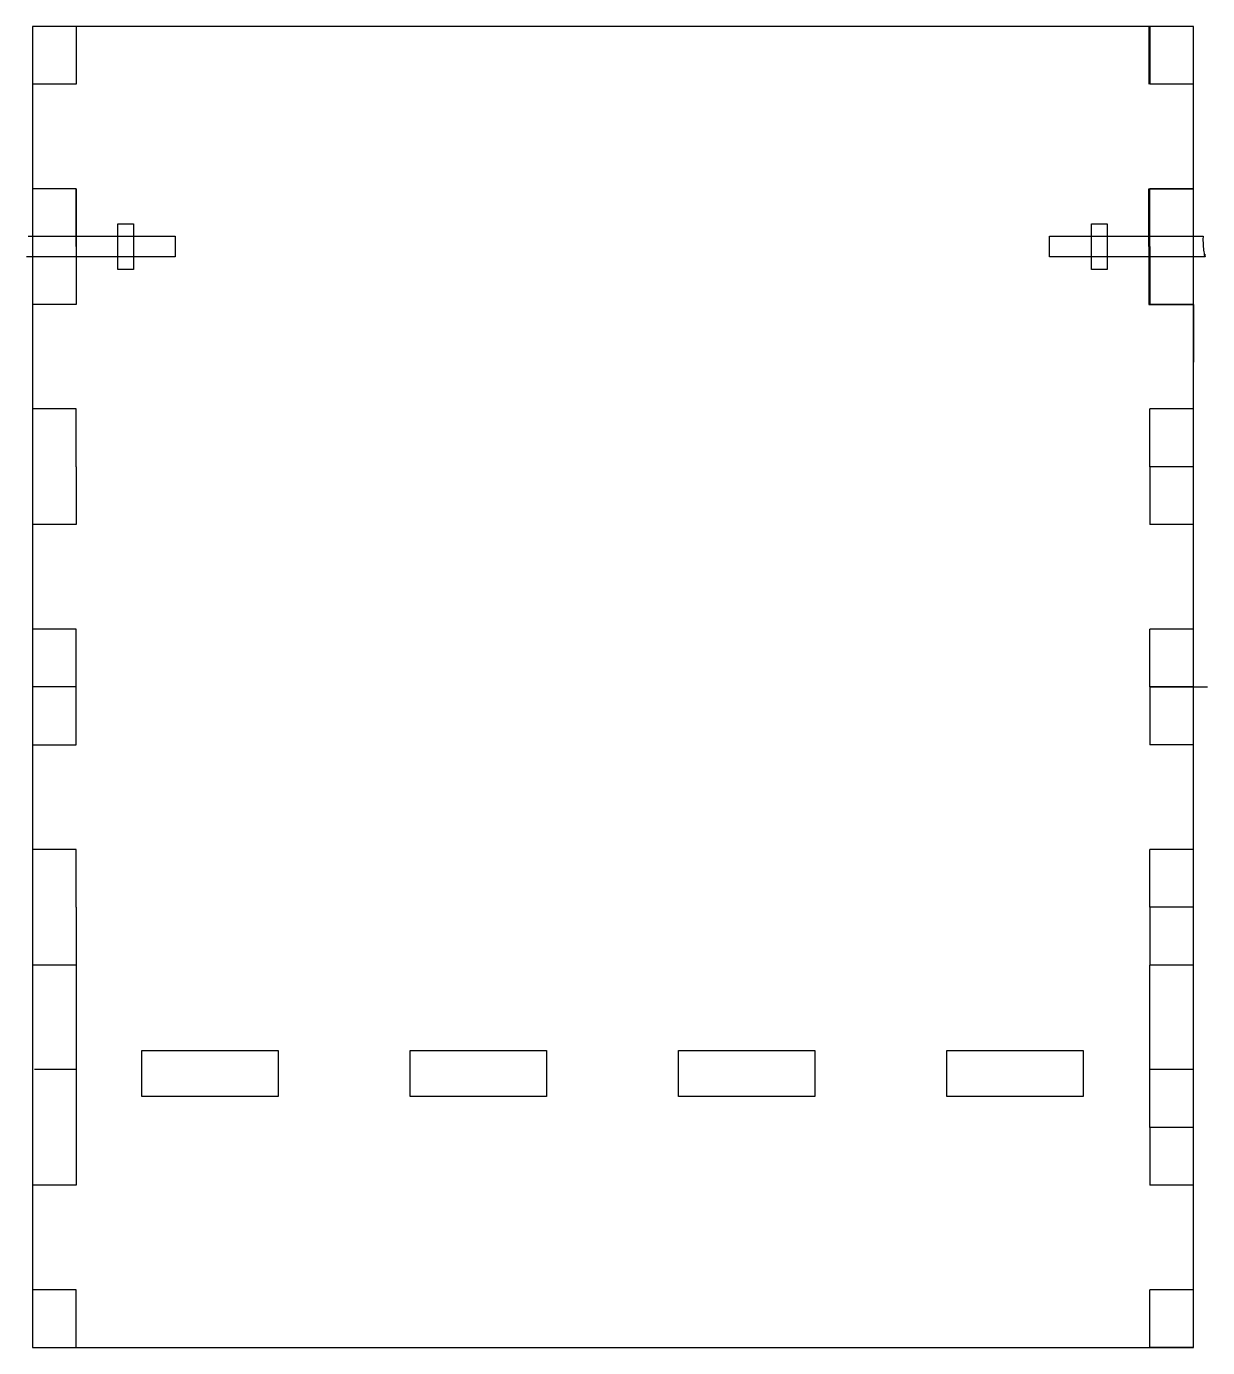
# Model space of a CAD drawing. Header units: inches. Extents: x 34 to 177, y 60 to 220.
import ezdxf

# ---------------------------------------------------------------- set-up
doc = ezdxf.new("R2010")
doc.units = ezdxf.units.IN
doc.header["$MEASUREMENT"] = 0

# ---------------------------------------------------------------- blocks, each defined once
blk = doc.blocks.new('block 2')
at = {"color": 7, "lineweight": 25, "true_color": 0xffffff}
blk.add_lwpolyline([(175.6, 219.7), (35, 219.7)], dxfattribs=at)
blk = doc.blocks.new('block 3')
at = {"color": 7, "lineweight": 25, "true_color": 0xffffff}
blk.add_lwpolyline([(35, 219.7), (35, 59.7)], dxfattribs=at)
blk = doc.blocks.new('block 4')
at = {"color": 7, "lineweight": 25, "true_color": 0xffffff}
blk.add_lwpolyline([(35, 59.7), (175.6, 59.7)], dxfattribs=at)
blk = doc.blocks.new('block 5')
at = {"color": 7, "lineweight": 25, "true_color": 0xffffff}
blk.add_lwpolyline([(40.3, 139.7), (35, 139.7), (35, 132.7), (40.3, 132.7), (40.3, 139.7)], dxfattribs=at)
blk = doc.blocks.new('block 6')
at = {"color": 7, "lineweight": 25, "true_color": 0xffffff}
blk.add_lwpolyline([(40.3, 146.7), (35, 146.7)], dxfattribs=at)
blk = doc.blocks.new('block 7')
at = {"color": 7, "lineweight": 25, "true_color": 0xffffff}
blk.add_lwpolyline([(40.3, 139.7), (40.3, 146.7)], dxfattribs=at)
blk = doc.blocks.new('block 8')
at = {"color": 7, "lineweight": 25, "true_color": 0xffffff}
blk.add_lwpolyline([(40.3, 59.7), (40.3, 66.7)], dxfattribs=at)
blk = doc.blocks.new('block 9')
at = {"color": 7, "lineweight": 25, "true_color": 0xffffff}
blk.add_lwpolyline([(40.3, 66.7), (35, 66.7)], dxfattribs=at)
blk = doc.blocks.new('block 10')
at = {"color": 7, "lineweight": 25, "true_color": 0xffffff}
blk.add_lwpolyline([(40.3, 59.7), (40.3, 66.7)], dxfattribs=at)
blk = doc.blocks.new('block 11')
at = {"color": 7, "lineweight": 25, "true_color": 0xffffff}
blk.add_lwpolyline([(40.3, 66.7), (35, 66.7)], dxfattribs=at)
blk = doc.blocks.new('block 12')
at = {"color": 7, "lineweight": 25, "true_color": 0xffffff}
blk.add_lwpolyline([(40.3, 106.03), (35, 106.03)], dxfattribs=at)
blk = doc.blocks.new('block 13')
at = {"color": 7, "lineweight": 25, "true_color": 0xffffff}
blk.add_lwpolyline([(40.3, 113.03), (40.3, 106.03)], dxfattribs=at)
blk = doc.blocks.new('block 14')
at = {"color": 7, "lineweight": 25, "true_color": 0xffffff}
blk.add_lwpolyline([(40.3, 113.03), (40.3, 120.03)], dxfattribs=at)
blk = doc.blocks.new('block 15')
at = {"color": 7, "lineweight": 25, "true_color": 0xffffff}
blk.add_lwpolyline([(40.3, 120.03), (35, 120.03)], dxfattribs=at)
blk = doc.blocks.new('block 16')
at = {"color": 7, "lineweight": 25, "true_color": 0xffffff}
blk.add_lwpolyline([(40.3, 159.37), (35, 159.37)], dxfattribs=at)
blk = doc.blocks.new('block 17')
at = {"color": 7, "lineweight": 25, "true_color": 0xffffff}
blk.add_lwpolyline([(40.3, 166.37), (40.3, 159.37)], dxfattribs=at)
blk = doc.blocks.new('block 18')
at = {"color": 7, "lineweight": 25, "true_color": 0xffffff}
blk.add_lwpolyline([(40.3, 166.37), (40.3, 173.37)], dxfattribs=at)
blk = doc.blocks.new('block 19')
at = {"color": 7, "lineweight": 25, "true_color": 0xffffff}
blk.add_lwpolyline([(40.3, 173.37), (35, 173.37)], dxfattribs=at)
blk = doc.blocks.new('block 20')
at = {"color": 7, "lineweight": 25, "true_color": 0xffffff}
blk.add_lwpolyline([(40.3, 186.03), (35, 186.03)], dxfattribs=at)
blk = doc.blocks.new('block 21')
at = {"color": 7, "lineweight": 25, "true_color": 0xffffff}
blk.add_lwpolyline([(40.3, 193.03), (40.3, 186.03)], dxfattribs=at)
blk = doc.blocks.new('block 22')
at = {"color": 7, "lineweight": 25, "true_color": 0xffffff}
blk.add_lwpolyline([(40.3, 193.03), (40.3, 200.03)], dxfattribs=at)
blk = doc.blocks.new('block 23')
at = {"color": 7, "lineweight": 25, "true_color": 0xffffff}
blk.add_lwpolyline([(40.3, 200.03), (35, 200.03)], dxfattribs=at)
blk = doc.blocks.new('block 24')
at = {"color": 7, "lineweight": 25, "true_color": 0xffffff}
blk.add_lwpolyline([(40.3, 212.7), (35, 212.7)], dxfattribs=at)
blk = doc.blocks.new('block 25')
at = {"color": 7, "lineweight": 25, "true_color": 0xffffff}
blk.add_lwpolyline([(40.3, 219.7), (40.3, 212.7)], dxfattribs=at)
blk = doc.blocks.new('block 26')
at = {"color": 7, "lineweight": 25, "true_color": 0xffffff}
blk.add_lwpolyline([(170.17, 219.7), (170.17, 212.7)], dxfattribs=at)
blk = doc.blocks.new('block 27')
at = {"color": 7, "lineweight": 25, "true_color": 0xffffff}
blk.add_lwpolyline([(145.74, 95.69), (162.24, 95.69), (162.24, 90.09), (145.74, 90.09), (145.74, 95.69)], dxfattribs=at)
blk = doc.blocks.new('block 28')
at = {"color": 7, "lineweight": 25, "true_color": 0xffffff}
blk.add_lwpolyline([(113.24, 95.69), (129.74, 95.69), (129.74, 90.09), (113.24, 90.09), (113.24, 95.69)], dxfattribs=at)
blk = doc.blocks.new('block 29')
at = {"color": 7, "lineweight": 25, "true_color": 0xffffff}
blk.add_lwpolyline([(80.74, 95.69), (97.24, 95.69), (97.24, 90.09), (80.74, 90.09), (80.74, 95.69)], dxfattribs=at)
blk = doc.blocks.new('block 30')
at = {"color": 7, "lineweight": 25, "true_color": 0xffffff}
blk.add_lwpolyline([(48.24, 95.69), (64.74, 95.69), (64.74, 90.09), (48.24, 90.09), (48.24, 95.69)], dxfattribs=at)
blk = doc.blocks.new('block 31')
at = {"color": 7, "lineweight": 25, "true_color": 0xffffff}
blk.add_lwpolyline([(175.6, 139.7), (170.3, 139.7)], dxfattribs=at)
blk = doc.blocks.new('block 32')
at = {"color": 7, "lineweight": 25, "true_color": 0xffffff}
blk.add_lwpolyline([(170.3, 139.7), (170.3, 132.7)], dxfattribs=at)
blk = doc.blocks.new('block 33')
at = {"color": 7, "lineweight": 25, "true_color": 0xffffff}
blk.add_lwpolyline([(170.3, 139.7), (177.3, 139.7)], dxfattribs=at)
blk = doc.blocks.new('block 34')
at = {"color": 7, "lineweight": 25, "true_color": 0xffffff}
blk.add_lwpolyline([(175.6, 132.7), (170.3, 132.7)], dxfattribs=at)
blk = doc.blocks.new('block 35')
at = {"color": 7, "lineweight": 25, "true_color": 0xffffff}
blk.add_lwpolyline([(175.6, 146.7), (170.3, 146.7)], dxfattribs=at)
blk = doc.blocks.new('block 36')
at = {"color": 7, "lineweight": 25, "true_color": 0xffffff}
blk.add_lwpolyline([(170.3, 139.7), (170.3, 146.7)], dxfattribs=at)
blk = doc.blocks.new('block 37')
at = {"color": 7, "lineweight": 25, "true_color": 0xffffff}
blk.add_lwpolyline([(175.6, 139.7), (170.3, 139.7)], dxfattribs=at)
blk = doc.blocks.new('block 38')
at = {"color": 7, "lineweight": 25, "true_color": 0xffffff}
blk.add_lwpolyline([(175.6, 59.7), (170.3, 59.7)], dxfattribs=at)
blk = doc.blocks.new('block 39')
at = {"color": 7, "lineweight": 25, "true_color": 0xffffff}
blk.add_lwpolyline([(170.3, 59.7), (170.3, 66.7)], dxfattribs=at)
blk = doc.blocks.new('block 40')
at = {"color": 7, "lineweight": 25, "true_color": 0xffffff}
blk.add_lwpolyline([(175.6, 66.7), (170.3, 66.7)], dxfattribs=at)
blk = doc.blocks.new('block 41')
at = {"color": 7, "lineweight": 25, "true_color": 0xffffff}
blk.add_lwpolyline([(175.6, 79.37), (170.3, 79.37)], dxfattribs=at)
blk = doc.blocks.new('block 42')
at = {"color": 7, "lineweight": 25, "true_color": 0xffffff}
blk.add_lwpolyline([(170.3, 86.37), (170.3, 79.37)], dxfattribs=at)
blk = doc.blocks.new('block 43')
at = {"color": 7, "lineweight": 25, "true_color": 0xffffff}
blk.add_lwpolyline([(175.6, 86.37), (170.3, 86.37)], dxfattribs=at)
blk = doc.blocks.new('block 44')
at = {"color": 7, "lineweight": 25, "true_color": 0xffffff}
blk.add_lwpolyline([(170.3, 86.37), (170.3, 93.37)], dxfattribs=at)
blk = doc.blocks.new('block 45')
at = {"color": 7, "lineweight": 25, "true_color": 0xffffff}
blk.add_lwpolyline([(175.6, 93.37), (170.3, 93.37)], dxfattribs=at)
blk = doc.blocks.new('block 46')
at = {"color": 7, "lineweight": 25, "true_color": 0xffffff}
blk.add_lwpolyline([(175.6, 106.03), (170.3, 106.03)], dxfattribs=at)
blk = doc.blocks.new('block 47')
at = {"color": 7, "lineweight": 25, "true_color": 0xffffff}
blk.add_lwpolyline([(170.3, 113.03), (170.3, 106.03)], dxfattribs=at)
blk = doc.blocks.new('block 48')
at = {"color": 7, "lineweight": 25, "true_color": 0xffffff}
blk.add_lwpolyline([(175.6, 113.03), (170.3, 113.03)], dxfattribs=at)
blk = doc.blocks.new('block 49')
at = {"color": 7, "lineweight": 25, "true_color": 0xffffff}
blk.add_lwpolyline([(170.3, 113.03), (170.3, 120.03)], dxfattribs=at)
blk = doc.blocks.new('block 50')
at = {"color": 7, "lineweight": 25, "true_color": 0xffffff}
blk.add_lwpolyline([(175.6, 120.03), (170.3, 120.03)], dxfattribs=at)
blk = doc.blocks.new('block 51')
at = {"color": 7, "lineweight": 25, "true_color": 0xffffff}
blk.add_lwpolyline([(175.6, 159.37), (170.3, 159.37)], dxfattribs=at)
blk = doc.blocks.new('block 52')
at = {"color": 7, "lineweight": 25, "true_color": 0xffffff}
blk.add_lwpolyline([(170.3, 166.37), (170.3, 159.37)], dxfattribs=at)
blk = doc.blocks.new('block 53')
at = {"color": 7, "lineweight": 25, "true_color": 0xffffff}
blk.add_lwpolyline([(175.6, 166.37), (170.3, 166.37)], dxfattribs=at)
blk = doc.blocks.new('block 54')
at = {"color": 7, "lineweight": 25, "true_color": 0xffffff}
blk.add_lwpolyline([(170.3, 166.37), (170.3, 173.37)], dxfattribs=at)
blk = doc.blocks.new('block 55')
at = {"color": 7, "lineweight": 25, "true_color": 0xffffff}
blk.add_lwpolyline([(175.6, 173.37), (170.3, 173.37)], dxfattribs=at)
blk = doc.blocks.new('block 56')
at = {"color": 7, "lineweight": 25, "true_color": 0xffffff}
blk.add_lwpolyline([(175.6, 186.03), (170.3, 186.03)], dxfattribs=at)
blk = doc.blocks.new('block 57')
at = {"color": 7, "lineweight": 25, "true_color": 0xffffff}
blk.add_lwpolyline([(170.3, 193.03), (170.3, 186.03)], dxfattribs=at)
blk = doc.blocks.new('block 58')
at = {"color": 7, "lineweight": 25, "true_color": 0xffffff}
blk.add_lwpolyline([(170.3, 193.03), (170.3, 200.03)], dxfattribs=at)
blk = doc.blocks.new('block 59')
at = {"color": 7, "lineweight": 25, "true_color": 0xffffff}
blk.add_lwpolyline([(175.6, 200.03), (170.3, 200.03)], dxfattribs=at)
blk = doc.blocks.new('block 60')
at = {"color": 7, "lineweight": 25, "true_color": 0xffffff}
blk.add_lwpolyline([(175.6, 212.7), (170.3, 212.7)], dxfattribs=at)
blk = doc.blocks.new('block 61')
at = {"color": 7, "lineweight": 25, "true_color": 0xffffff}
blk.add_lwpolyline([(170.3, 219.7), (170.3, 212.7)], dxfattribs=at)
blk = doc.blocks.new('block 62')
at = {"color": 7, "lineweight": 25, "true_color": 0xffffff}
blk.add_lwpolyline([(175.6, 219.7), (170.3, 219.7)], dxfattribs=at)
blk = doc.blocks.new('block 63')
at = {"color": 7, "lineweight": 25, "true_color": 0xffffff}
blk.add_lwpolyline([(170.3, 93.37), (170.3, 106.03)], dxfattribs=at)
blk = doc.blocks.new('block 64')
at = {"color": 7, "lineweight": 25, "true_color": 0xffffff}
blk.add_lwpolyline([(40.3, 106.03), (40.3, 93.37)], dxfattribs=at)
blk = doc.blocks.new('block 65')
at = {"color": 7, "lineweight": 25, "true_color": 0xffffff}
blk.add_lwpolyline([(40.3, 93.37), (40.3, 79.37)], dxfattribs=at)
blk = doc.blocks.new('block 66')
at = {"color": 7, "lineweight": 25, "true_color": 0xffffff}
blk.add_lwpolyline([(40.3, 79.37), (35, 79.37)], dxfattribs=at)
blk = doc.blocks.new('block 67')
at = {"color": 7, "lineweight": 25, "true_color": 0xffffff}
blk.add_lwpolyline([(175.6, 186.03), (175.6, 179.03)], dxfattribs=at)
blk = doc.blocks.new('block 68')
at = {"color": 7, "lineweight": 25, "true_color": 0xffffff}
blk.add_lwpolyline([(175.6, 59.7), (175.6, 180.28)], dxfattribs=at)
blk = doc.blocks.new('block 69')
at = {"color": 7, "lineweight": 25, "true_color": 0xffffff}
blk.add_lwpolyline([(175.6, 186.03), (175.6, 219.7)], dxfattribs=at)
blk = doc.blocks.new('block 70')
at = {"color": 7, "lineweight": 25, "true_color": 0xffffff}
blk.add_lwpolyline([(175.6, 180.28), (175.6, 186.03)], dxfattribs=at)
blk = doc.blocks.new('block 71')
at = {"color": 7, "lineweight": 25, "true_color": 0xffffff}
blk.add_lwpolyline([(40.3, 200.03), (40.3, 193.03)], dxfattribs=at)
blk = doc.blocks.new('block 72')
at = {"color": 7, "lineweight": 25, "true_color": 0xffffff}
blk.add_open_spline([(52.3, 191.78), (46.29, 191.78), (40.28, 191.78), (34.27, 191.78)], degree=3, dxfattribs=at)
blk = doc.blocks.new('block 73')
at = {"color": 7, "lineweight": 25, "true_color": 0xffffff}
blk.add_open_spline([(34.49, 194.28), (40.42, 194.28), (46.36, 194.28), (52.3, 194.28)], degree=3, dxfattribs=at)
blk = doc.blocks.new('block 74')
at = {"color": 7, "lineweight": 25, "true_color": 0xffffff}
blk.add_lwpolyline([(52.3, 194.28), (52.3, 191.78)], dxfattribs=at)
blk = doc.blocks.new('block 75')
at = {"color": 7, "lineweight": 25, "true_color": 0xffffff}
blk.add_lwpolyline([(47.22, 190.28), (45.32, 190.28)], dxfattribs=at)
blk = doc.blocks.new('block 76')
at = {"color": 7, "lineweight": 25, "true_color": 0xffffff}
blk.add_lwpolyline([(45.32, 190.28), (45.32, 195.78)], dxfattribs=at)
blk = doc.blocks.new('block 77')
at = {"color": 7, "lineweight": 25, "true_color": 0xffffff}
blk.add_lwpolyline([(45.32, 195.78), (47.22, 195.78)], dxfattribs=at)
blk = doc.blocks.new('block 78')
at = {"color": 7, "lineweight": 25, "true_color": 0xffffff}
blk.add_lwpolyline([(47.22, 195.78), (47.22, 190.28)], dxfattribs=at)
blk = doc.blocks.new('block 79')
at = {"color": 7, "lineweight": 25, "true_color": 0xffffff}
blk.add_open_spline([(176.98, 192.11), (176.95, 191.84), (176.91, 191.87), (176.87, 192.22), (176.84, 192.48), (176.8, 192.74), (176.77, 193), (176.75, 193.34), (176.74, 193.68), (176.74, 194.03), (176.74, 194.12), (176.75, 194.2), (176.76, 194.28), (176.76, 194.28), (158.17, 194.28), (158.17, 194.28), (158.17, 194.28), (158.17, 191.78), (158.17, 191.78), (158.17, 191.78), (177, 191.78), (177, 191.78), (176.99, 191.89), (176.98, 191.99), (176.98, 192.11)], degree=3, knots=[0, 0, 0, 0, 1, 1, 1, 2, 2, 2, 3, 3, 3, 4, 4, 4, 5, 5, 5, 6, 6, 6, 7, 7, 7, 8, 8, 8, 8], dxfattribs=at)
blk = doc.blocks.new('block 80')
at = {"color": 7, "lineweight": 25, "true_color": 0xffffff}
blk.add_lwpolyline([(170.17, 193.03), (170.17, 200.03)], dxfattribs=at)
blk = doc.blocks.new('block 81')
at = {"color": 7, "lineweight": 25, "true_color": 0xffffff}
blk.add_lwpolyline([(170.17, 193.03), (170.17, 186.03)], dxfattribs=at)
blk = doc.blocks.new('block 82')
at = {"color": 7, "lineweight": 25, "true_color": 0xffffff}
blk.add_lwpolyline([(170.17, 186.03), (175.47, 186.03)], dxfattribs=at)
blk = doc.blocks.new('block 83')
at = {"color": 7, "lineweight": 25, "true_color": 0xffffff}
blk.add_lwpolyline([(170.17, 200.03), (175.47, 200.03)], dxfattribs=at)
blk = doc.blocks.new('block 84')
at = {"color": 7, "lineweight": 25, "true_color": 0xffffff}
blk.add_lwpolyline([(163.25, 190.28), (163.25, 195.78), (165.15, 195.78), (165.15, 190.28), (163.25, 190.28)], dxfattribs=at)
blk = doc.blocks.new('block 85')
at = {"color": 7, "lineweight": 25, "true_color": 0xffffff}
blk.add_lwpolyline([(175.6, 86.37), (170.3, 86.37)], dxfattribs=at)
blk = doc.blocks.new('block 86')
at = {"color": 7, "lineweight": 25, "true_color": 0xffffff}
blk.add_lwpolyline([(175.6, 93.37), (170.3, 93.37)], dxfattribs=at)
blk = doc.blocks.new('block 87')
at = {"color": 7, "lineweight": 25, "true_color": 0xffffff}
blk.add_lwpolyline([(40.3, 93.37), (35.24, 93.37)], dxfattribs=at)

msp = doc.modelspace()

# ---------------------------------------------------------------- block references
for name in ['block 2', 'block 3', 'block 25', 'block 26', 'block 61', 'block 62', 'block 69', 'block 24', 'block 60', 'block 23', 'block 22', 'block 71', 'block 80', 'block 83', 'block 58', 'block 59', 'block 76', 'block 77', 'block 78', 'block 84', 'block 73', 'block 74', 'block 79', 'block 21', 'block 81', 'block 57', 'block 72', 'block 75', 'block 20', 'block 82', 'block 56', 'block 67', 'block 70', 'block 68', 'block 19', 'block 18', 'block 54', 'block 55', 'block 17', 'block 52', 'block 53', 'block 16', 'block 51', 'block 6', 'block 7', 'block 35', 'block 36', 'block 5', 'block 31', 'block 32', 'block 33', 'block 37', 'block 34', 'block 15', 'block 14', 'block 49', 'block 50', 'block 13', 'block 47', 'block 48', 'block 12', 'block 64', 'block 46', 'block 63', 'block 30', 'block 29', 'block 28', 'block 27', 'block 87', 'block 65', 'block 44', 'block 45', 'block 86', 'block 42', 'block 43', 'block 85', 'block 66', 'block 41', 'block 9', 'block 11', 'block 8', 'block 10', 'block 39', 'block 40', 'block 4', 'block 38']:
    msp.add_blockref(name, (0, 0))

doc.saveas('drawing.dxf')
